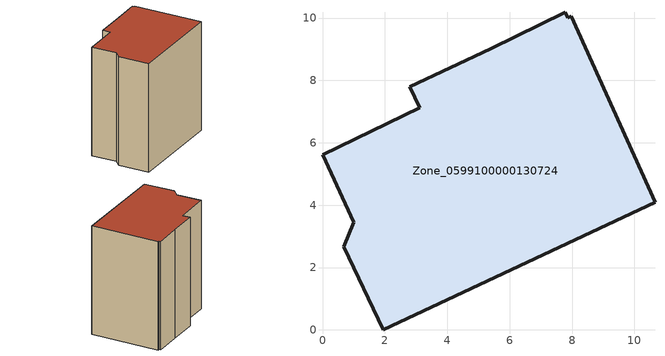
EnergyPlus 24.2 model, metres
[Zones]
Zone_0599100000130724
 floor ground (C_G): 10.66,4.09 1.94,0 0.68,2.66 1,3.46 0,5.62 3.11,7.12 2.79,7.79 5.4,9.02 7.79,10.19 7.86,10.01 7.97,10.06 z0
 wall outside (C_F): 2.79,7.79 3.11,7.12 0,5.62 1,3.46 0.68,2.66 1.94,0 10.66,4.09 7.97,10.06 7.86,10.01 7.79,10.19 5.4,9.02 2.79,7.79 z0:10.34
 roof outside (C_R): 10.66,4.09 7.97,10.06 7.86,10.01 7.79,10.19 5.4,9.02 2.79,7.79 3.11,7.12 0,5.62 1,3.46 0.68,2.66 1.94,0 z10.34
[BUILDING]
Pand.0599100000130724: North Axis=0; Terrain=City; Loads Convergence Tolerance Value=0.04; Temperature Convergence Tolerance Value=0.4; Solar Distribution=FullExterior; Maximum Number of Warmup Days=25; Minimum Number of Warmup Days=1
[Site:Location]
Rotterdam.The.Hague.AP_ZH_NLD Design_Conditions: Latitude=51.96; Longitude=4.45; Time Zone=1; Elevation=-4.5
[SITE:GROUNDTEMPERATURE:BUILDINGSURFACE]
18, 18, 18, 18, 18, 18, 18, 18, 18, 18, 18, 18
[MATERIAL] Thermal Absorptance=0.9; Solar Absorptance=0.7; Visible Absorptance=0.7
Name | Roughness | Thickness | Conductivity | Density | Specific Heat
G.TC.1946 | MediumSmooth | 0.15 | 1 | 540 | 1210
F.TC.1946 | Rough | 0.3 | 0.857143 | 1920 | 840
R.TC.1946 | MediumRough | 0.2 | 0.909091 | 1500 | 1000
[CONSTRUCTION]
C_G: G.TC.1946
C_F: F.TC.1946
C_R: R.TC.1946
[ZONE]
Zone_0599100000130724: Type=1; Multiplier=1; Ceiling Height=Autocalculate; Volume=Autocalculate; Floor Area=autocalculate; Part of Total Floor Area=Yes
[ZONEINFILTRATION:DESIGNFLOWRATE]
Infil_Zone_0599100000130724: Zone or ZoneList or Space or SpaceList=Zone_0599100000130724; Schedule=AlwaysOn; Design Flow Rate Calculation Method=Flow/Area; Flow Rate per Floor Area=0.003; Constant Term Coefficient=1; Temperature Term Coefficient=0; Velocity Term Coefficient=0; Velocity Squared Term Coefficient=0
[HVACTEMPLATE:ZONE:IDEALLOADSAIRSYSTEM]
Zone_0599100000130724: Maximum Heating Supply Air Temperature=50; Minimum Cooling Supply Air Temperature=13; Maximum Heating Supply Air Humidity Ratio=0.0156; Minimum Cooling Supply Air Humidity Ratio=0.0077; Heating Limit=NoLimit; Cooling Limit=NoLimit; Dehumidification Control Type=ConstantSensibleHeatRatio; Cooling Sensible Heat Ratio=0.7; Dehumidification Setpoint=60; Humidification Control Type=None; Humidification Setpoint=30; Outdoor Air Method=None; Outdoor Air Flow Rate per Person=0.00944; Outdoor Air Flow Rate per Zone Floor Area=0; Outdoor Air Flow Rate per Zone=0; Demand Controlled Ventilation Type=None; Outdoor Air Economizer Type=NoEconomizer; Heat Recovery Type=None; Sensible Heat Recovery Effectiveness=0.7; Latent Heat Recovery Effectiveness=0.65
[ZONECONTROL:THERMOSTAT]
ThermostatControl_Zone_0599100000130724: Zone or ZoneList=Zone_0599100000130724; Control Type Schedule=DualSetpointControlType; Control 1=Thermostat_Zone_0599100000130724; Temperature Difference Between Cutout And Setpoint=0
[THERMOSTATSETPOINT:DUALSETPOINT]
Thermostat_Zone_0599100000130724: Heating Setpoint Temperature Schedule=HeatingSetpoint_Zone_0599100000130724; Cooling Setpoint Temperature Schedule=CoolingSetpoint_Zone_0599100000130724
[SCHEDULE:COMPACT]
HeatingSetpoint_Zone_0599100000130724: Through: 12/31, For: AllDays, Until: 24:00, 21
CoolingSetpoint_Zone_0599100000130724: Through: 12/31, For: AllDays, Until: 24:00, 24
DualSetpointControlType: Through: 12/31, For: AllDays, Until: 24:00, 4
AlwaysOn: Through: 12/31, For: AllDays, Until: 24:00, 1
